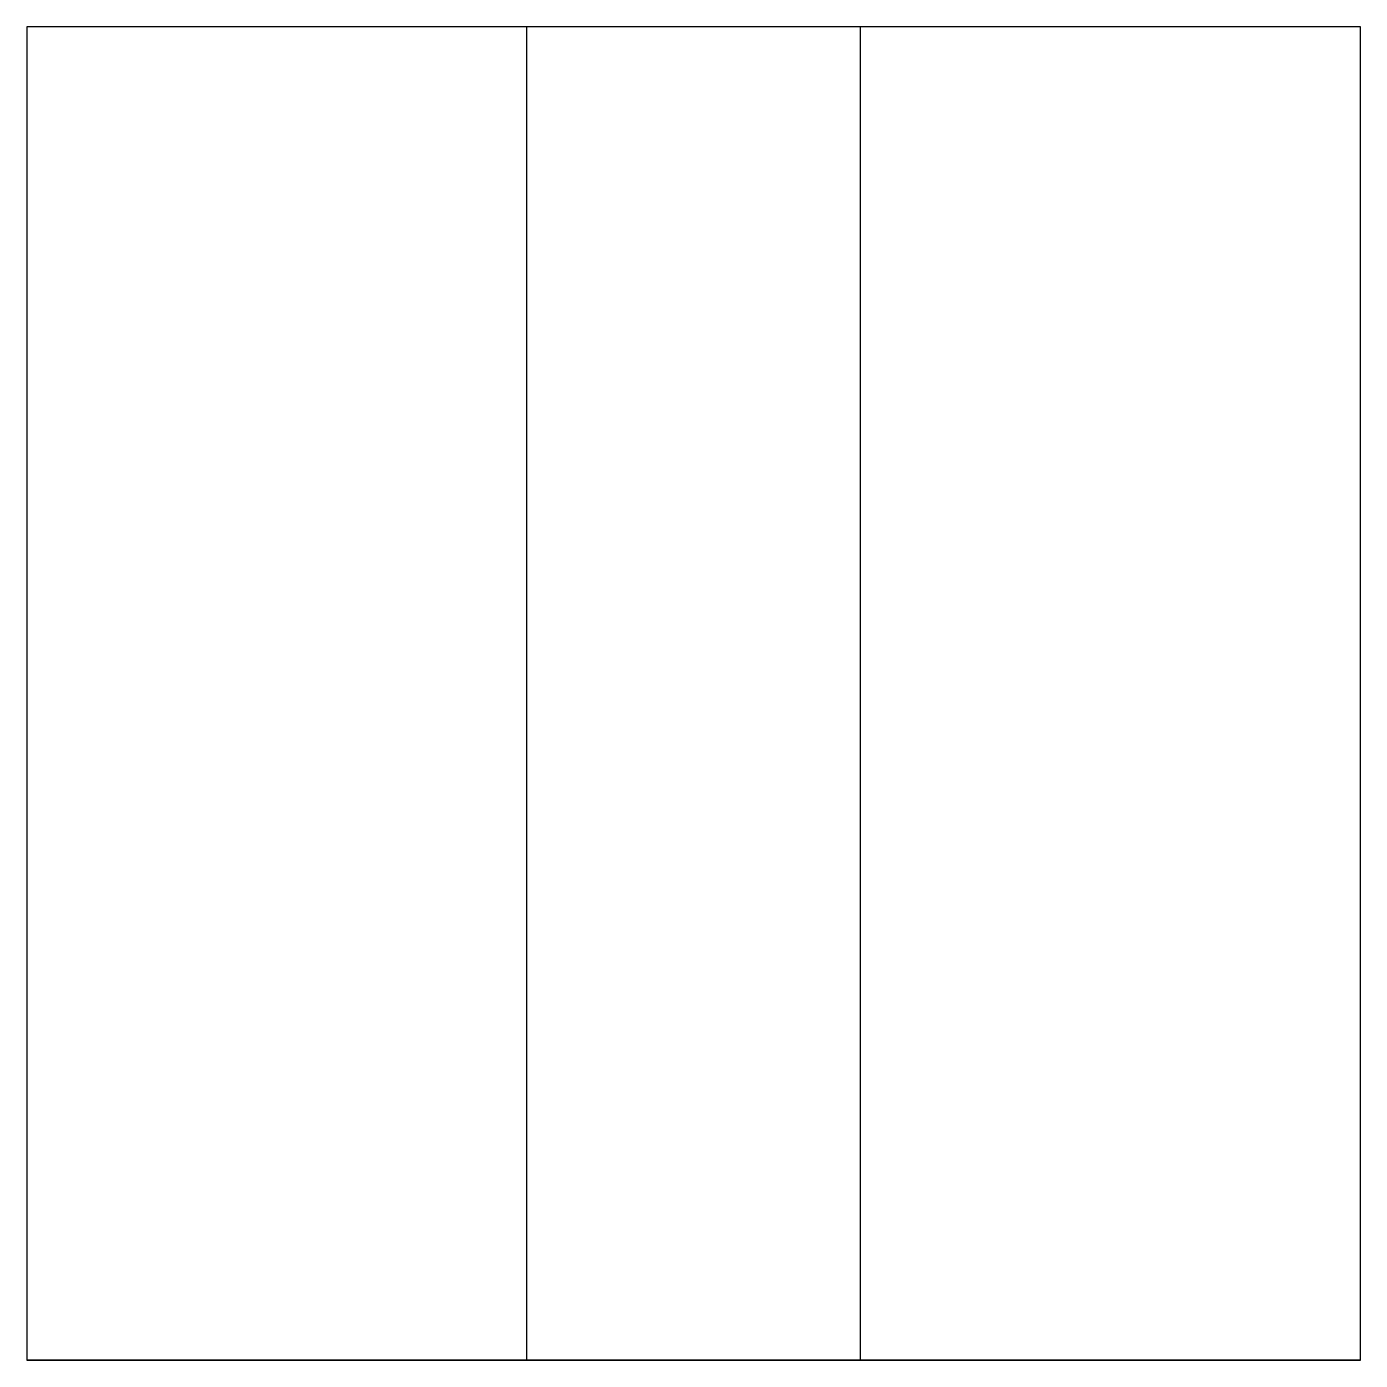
# Model space of a CAD drawing. Header units: inches. Extents: x 62.1 to 102.1, y 187.8 to 227.8.
import ezdxf

# ---------------------------------------------------------------- set-up
doc = ezdxf.new("R2010")
doc.units = ezdxf.units.IN
doc.header["$MEASUREMENT"] = 0

msp = doc.modelspace()

# ---------------------------------------------------------------- linework, layer by layer
for p, q in [((102.066, 227.848), (62.066, 227.848)), ((62.066, 227.848), (62.066, 187.848)), ((77.066, 187.848, 30), (77.066, 227.848, 30)), ((87.066, 227.848, 30), (87.066, 187.848, 30)), ((102.066, 187.848), (102.066, 227.848)), ((62.066, 187.848), (102.066, 187.848)), ((77.066, 187.848, 15), (62.066, 187.848, 15)), ((87.066, 187.848, 15), (77.066, 187.848, 15)), ((102.066, 187.848, 15), (87.066, 187.848, 15))]:
    msp.add_line(p, q)

doc.saveas('drawing.dxf')
